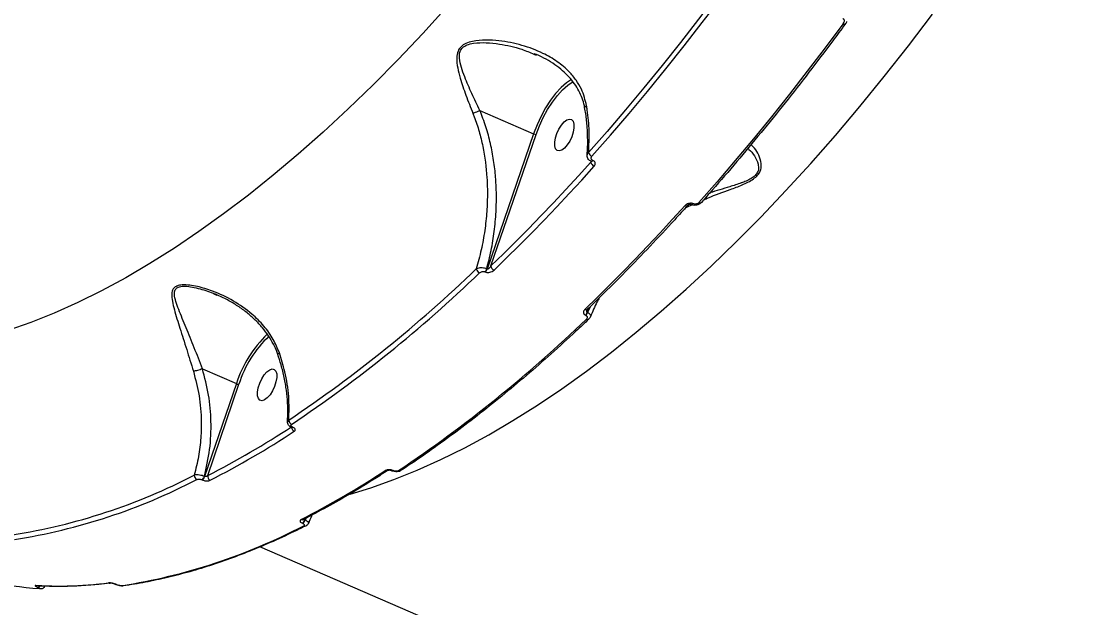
# Model space of a CAD drawing. Header units: millimetres. Extents: x -6901 to 7060, y -7557 to 6158.
# Drawn here: x 2630.1 to 2912.8, y -3568.4 to -3413.9 of the extents above; entities that cross this region are included whole.
import ezdxf

# ---------------------------------------------------------------- set-up
doc = ezdxf.new("R2010")
doc.units = ezdxf.units.MM
for name, color, linetype in [('DIKOM_ОБЪЕКТ', 7, 'Continuous'), ('DIKOM_РАЗМЕР_ЗОНА', 7, 'Continuous'), ('DIKOM_РАЗМЕР_ОБЪЕКТА', 7, 'Continuous')]:
    doc.layers.add(name, color=color, linetype=linetype)
doc.styles.add('style1', font='arial.ttf', dxfattribs={"width": 0.8})
doc.dimstyles.new('1-50', dxfattribs={"dimtxt": 300, "dimasz": 200, "dimexe": 100, "dimexo": 0, "dimgap": 100, "dimtad": 1, "dimtxsty": 'style1', "dimcen": 200, "dimclrd": 7, "dimclre": 7, "dimclrt": 7, "dimadec": 1, "dimazin": 2, "dimtfac": 1, "dimtmove": 0, "dimatfit": 2, "dimfxl": 0, "dimlwd": 25, "dimlwe": 18, "dimarcsym": 0})

# ---------------------------------------------------------------- blocks, each defined once
blk = doc.blocks.new('*D1')
at = {"layer": 'Defpoints', "color": 0, "transparency": 16777216}
for p in [(-4076.66, -462.32), (4983.51, -3127.59), (4983.51, -6854.07)]:
    blk.add_point(p, dxfattribs=at)
at = {"layer": 'DIKOM_РАЗМЕР_ОБЪЕКТА', "color": 7, "lineweight": 18, "transparency": 16777216}
for p, q in [((-4076.66, -462.32), (-4076.66, -6954.07)), ((4983.51, -3127.59), (4983.51, -6954.07))]:
    blk.add_line(p, q, dxfattribs=at)
at = {"layer": 'DIKOM_РАЗМЕР_ОБЪЕКТА', "color": 7, "lineweight": 25, "transparency": 16777216}
blk.add_line((-3876.66, -6854.07), (4783.51, -6854.07), dxfattribs=at)
at = {"layer": 'DIKOM_РАЗМЕР_ОБЪЕКТА', "color": 7, "transparency": 16777216}
for points in [[(-3876.66, -6820.74), (-3876.66, -6887.4), (-4076.66, -6854.07)], [(4783.51, -6820.74), (4783.51, -6887.4), (4983.51, -6854.07)]]:
    blk.add_solid(points, dxfattribs=at)
at = {"layer": 'DIKOM_РАЗМЕР_ОБЪЕКТА', "color": 7, "transparency": 16777216, "insert": (453.43, -6600.9), "char_height": 300, "attachment_point": 5, "style": 'style1'}
blk.add_mtext('9050', dxfattribs=at)
blk = doc.blocks.new('*D2')
at = {"layer": 'Defpoints', "color": 0, "transparency": 16777216}
for p in [(-1102.73, 4151.17), (-5819.23, -4492.42), (4721.24, -4492.42)]:
    blk.add_point(p, dxfattribs=at)
at = {"layer": 'DIKOM_РАЗМЕР_ОБЪЕКТА', "color": 7, "lineweight": 18, "transparency": 16777216}
for p, q in [((-1102.73, 4151.17), (-5919.23, 4151.17)), ((4721.24, -4492.42), (-5919.23, -4492.42))]:
    blk.add_line(p, q, dxfattribs=at)
at = {"layer": 'DIKOM_РАЗМЕР_ОБЪЕКТА', "color": 7, "lineweight": 25, "transparency": 16777216}
blk.add_line((-5819.23, 3951.17), (-5819.23, -4292.42), dxfattribs=at)
at = {"layer": 'DIKOM_РАЗМЕР_ОБЪЕКТА', "color": 7, "transparency": 16777216}
for points in [[(-5852.56, 3951.17), (-5785.89, 3951.17), (-5819.23, 4151.17)], [(-5852.56, -4292.42), (-5785.89, -4292.42), (-5819.23, -4492.42)]]:
    blk.add_solid(points, dxfattribs=at)
at = {"layer": 'DIKOM_РАЗМЕР_ОБЪЕКТА', "color": 7, "transparency": 16777216, "insert": (-6072.4, -170.63), "char_height": 300, "attachment_point": 5, "rotation": 90, "style": 'style1'}
blk.add_mtext('8650', dxfattribs=at)
blk = doc.blocks.new('*D3')
at = {"layer": 'Defpoints', "color": 0, "transparency": 16777216}
for p in [(-1553.27, 6158.28), (-6450.85, -6312.94), (5659.92, -6312.94)]:
    blk.add_point(p, dxfattribs=at)
at = {"layer": 'DIKOM_РАЗМЕР_ЗОНА', "color": 7, "lineweight": 18, "transparency": 16777216}
for p, q in [((-1553.27, 6158.28), (-6550.85, 6158.28)), ((5659.92, -6312.94), (-6550.85, -6312.94))]:
    blk.add_line(p, q, dxfattribs=at)
at = {"layer": 'DIKOM_РАЗМЕР_ЗОНА', "color": 7, "lineweight": 25, "transparency": 16777216}
blk.add_line((-6450.85, 5958.28), (-6450.85, -6112.94), dxfattribs=at)
at = {"layer": 'DIKOM_РАЗМЕР_ЗОНА', "color": 7, "transparency": 16777216}
for points in [[(-6484.18, 5958.28), (-6417.52, 5958.28), (-6450.85, 6158.28)], [(-6484.18, -6112.94), (-6417.52, -6112.94), (-6450.85, -6312.94)]]:
    blk.add_solid(points, dxfattribs=at)
at = {"layer": 'DIKOM_РАЗМЕР_ЗОНА', "color": 7, "transparency": 16777216, "insert": (-6704.02, -77.33), "char_height": 300, "attachment_point": 5, "rotation": 90, "style": 'style1'}
blk.add_mtext('12500', dxfattribs=at)
blk = doc.blocks.new('*D4')
at = {"layer": 'Defpoints', "color": 0, "transparency": 16777216}
for p in [(-5588.2, -1083.32), (7059.54, -2218.88), (7059.54, -7457.08)]:
    blk.add_point(p, dxfattribs=at)
at = {"layer": 'DIKOM_РАЗМЕР_ЗОНА', "color": 7, "lineweight": 18, "transparency": 16777216}
for p, q in [((-5588.2, -1083.32), (-5588.2, -7557.08)), ((7059.54, -2218.88), (7059.54, -7557.08))]:
    blk.add_line(p, q, dxfattribs=at)
at = {"layer": 'DIKOM_РАЗМЕР_ЗОНА', "color": 7, "lineweight": 25, "transparency": 16777216}
blk.add_line((-5388.2, -7457.08), (6859.54, -7457.08), dxfattribs=at)
at = {"layer": 'DIKOM_РАЗМЕР_ЗОНА', "color": 7, "transparency": 16777216}
for points in [[(-5388.2, -7423.74), (-5388.2, -7490.41), (-5588.2, -7457.08)], [(6859.54, -7423.74), (6859.54, -7490.41), (7059.54, -7457.08)]]:
    blk.add_solid(points, dxfattribs=at)
at = {"layer": 'DIKOM_РАЗМЕР_ЗОНА', "color": 7, "transparency": 16777216, "insert": (735.67, -7203.9), "char_height": 300, "attachment_point": 5, "style": 'style1'}
blk.add_mtext('12650', dxfattribs=at)

msp = doc.modelspace()

# ---------------------------------------------------------------- linework, layer by layer
at = {"layer": 'DIKOM_ОБЪЕКТ', "color": 7, "linetype": 'Continuous', "lineweight": 15}
for p, q in [((2765.099, -3422.502), (2765.647, -3422.722)), ((2750.857, -3437.347), (2765.019, -3443.48)), ((2765.019, -3443.48), (2752.742, -3479.148)), ((2753.738, -3478.312), (2765.664, -3443.663)), ((2780.115, -3450.687), (2780.071, -3450.984)), ((2780.16, -3450.718), (2780.133, -3450.706)), ((2780.637, -3450.493), (2780.61, -3450.481)), ((2804.999, -3463.011), (2805.709, -3462.634)), ((2805.709, -3462.634), (2806.74, -3462.193)), ((2806.597, -3462.167), (2806.57, -3462.155)), ((2807.074, -3461.942), (2807.047, -3461.93)), ((2752.205, -3479.863), (2752.29, -3479.9)), ((2752.742, -3479.148), (2752.657, -3479.111)), ((2680.955, -3485.732), (2681.582, -3486.039)), ((2778.7, -3491.337), (2778.785, -3491.374)), ((2779.152, -3490.586), (2779.562, -3489.395)), ((2779.237, -3490.623), (2779.152, -3490.586)), ((2779.989, -3488.98), (2779.237, -3490.623)), ((2677.735, -3505.449), (2686.72, -3509.341)), ((2686.72, -3509.341), (2678.336, -3533.843)), ((2679.133, -3533.582), (2687.365, -3509.524)), ((2701.272, -3520.903), (2701.227, -3520.883)), ((2701.561, -3520.845), (2701.516, -3520.826)), ((2678.336, -3533.843), (2678.27, -3533.814)), ((2727.727, -3532.36), (2727.682, -3532.34)), ((2728.016, -3532.303), (2727.971, -3532.283)), ((2677.64, -3534.7), (2677.705, -3534.729)), ((2704.746, -3545.281), (2704.87, -3544.918)), ((2704.812, -3545.309), (2704.746, -3545.281)), ((2705.067, -3544.813), (2704.812, -3545.309)), ((2704.115, -3546.166), (2704.181, -3546.195)), ((2961.802, -3668.839), (2692.909, -3552.387)), ((2654.966, -3562.327), (2654.9, -3562.299)), ((2655.081, -3562.341), (2655.015, -3562.313)), ((2634.105, -3562.633), (2634.105, -3562.633)), ((2634.381, -3563.06), (2634.426, -3563.08))]:
    msp.add_line(p, q, dxfattribs=at)
at = {"layer": 'DIKOM_ОБЪЕКТ', "color": 7, "linetype": 'Continuous', "lineweight": 15, "flags": 128}
for points in [[(2817.96, -3400.591), (2813.239, -3406.968), (2808.489, -3413.237), (2803.711, -3419.394), (2798.907, -3425.438), (2794.081, -3431.365), (2789.233, -3437.174), (2784.366, -3442.861), (2779.481, -3448.424)], [(2780.38, -3449.421), (2785.275, -3443.845), (2790.153, -3438.146), (2795.011, -3432.324), (2799.849, -3426.384), (2804.663, -3420.327), (2809.451, -3414.156), (2814.212, -3407.873), (2818.944, -3401.483)], [(2742.365, -3409.872), (2735.836, -3417.024), (2729.285, -3423.922), (2722.718, -3430.561), (2716.142, -3436.934), (2709.563, -3443.034), (2702.986, -3448.858), (2696.418, -3454.398), (2689.865, -3459.649), (2683.333, -3464.608), (2676.829, -3469.269), (2670.357, -3473.628), (2663.925, -3477.681), (2657.538, -3481.424), (2651.202, -3484.853), (2644.923, -3487.966), (2638.707, -3490.76), (2632.56, -3493.231), (2626.487, -3495.378)], [(2716.661, -3538.48), (2722.14, -3536.803), (2728.213, -3534.656), (2734.36, -3532.185), (2740.576, -3529.391), (2746.855, -3526.278), (2753.191, -3522.849), (2759.578, -3519.106), (2766.01, -3515.053), (2772.482, -3510.694), (2778.986, -3506.033), (2785.518, -3501.075), (2792.071, -3495.823), (2798.639, -3490.283), (2805.216, -3484.46), (2811.795, -3478.359), (2818.371, -3471.986), (2824.938, -3465.348), (2831.489, -3458.449), (2838.018, -3451.297), (2844.52, -3443.898), (2850.987, -3436.259), (2857.415, -3428.388), (2863.797, -3420.291), (2870.128, -3411.976)], [(2846.454, -3414.563), (2841.8, -3420.831), (2837.118, -3426.993), (2832.409, -3433.047), (2827.676, -3438.991), (2822.92, -3444.823), (2818.144, -3450.539), (2813.35, -3456.137), (2808.539, -3461.616)], [(2847.089, -3414.576), (2847.049, -3414.615), (2846.97, -3414.652), (2846.867, -3414.665), (2846.744, -3414.654), (2846.605, -3414.62), (2846.454, -3414.563)], [(2774.975, -3429.135), (2773.659, -3430.032), (2772.235, -3431.295), (2770.821, -3432.848), (2769.451, -3434.652), (2768.157, -3436.666), (2766.969, -3438.843), (2765.915, -3441.132), (2765.019, -3443.48)], [(2765.664, -3443.663), (2766.533, -3441.387), (2767.555, -3439.167), (2768.707, -3437.056), (2769.962, -3435.103), (2771.29, -3433.353), (2772.661, -3431.848), (2774.042, -3430.623), (2775.397, -3429.708)], [(2775.434, -3443.044), (2775.054, -3444.24), (2774.516, -3445.4), (2773.864, -3446.432), (2773.15, -3447.251), (2772.432, -3447.792), (2771.769, -3448.01), (2771.214, -3447.888), (2770.812, -3447.436), (2770.595, -3446.69), (2770.582, -3445.71), (2770.773, -3444.577), (2771.153, -3443.382), (2771.691, -3442.221), (2772.343, -3441.19), (2773.057, -3440.37), (2773.775, -3439.83), (2774.438, -3439.612), (2774.993, -3439.734), (2775.395, -3440.186), (2775.612, -3440.932), (2775.625, -3441.911), (2775.434, -3443.044)], [(2780.071, -3450.984), (2776.795, -3454.606), (2773.513, -3458.17), (2770.226, -3461.677), (2766.935, -3465.124), (2763.64, -3468.512), (2760.342, -3471.84), (2757.041, -3475.107), (2753.738, -3478.312)], [(2754.578, -3479.43), (2757.889, -3476.217), (2761.197, -3472.942), (2764.504, -3469.607), (2767.807, -3466.211), (2771.106, -3462.755), (2774.401, -3459.24), (2777.69, -3455.667), (2780.974, -3452.036)], [(2804.908, -3462.401), (2801.624, -3466.032), (2798.334, -3469.605), (2795.04, -3473.12), (2791.74, -3476.576), (2788.437, -3479.972), (2785.131, -3483.308), (2781.823, -3486.582), (2778.512, -3489.795)], [(2806.566, -3462.153), (2806.655, -3462.171), (2806.777, -3462.142), (2806.911, -3462.06), (2807.047, -3461.93)], [(2779.201, -3489.745), (2779.192, -3489.755), (2779.19, -3489.756)], [(2697.135, -3508.905), (2696.755, -3510.1), (2696.217, -3511.261), (2695.565, -3512.292), (2694.851, -3513.112), (2694.133, -3513.652), (2693.47, -3513.871), (2692.915, -3513.748), (2692.513, -3513.296), (2692.296, -3512.55), (2692.283, -3511.571), (2692.474, -3510.438), (2692.854, -3509.242), (2693.392, -3508.082), (2694.045, -3507.05), (2694.758, -3506.231), (2695.476, -3505.69), (2696.139, -3505.472), (2696.695, -3505.594), (2697.097, -3506.046), (2697.313, -3506.793), (2697.326, -3507.772), (2697.135, -3508.905)], [(2654.896, -3562.297), (2654.942, -3562.311), (2655.015, -3562.313)], [(2634.101, -3562.633), (2633.999, -3562.62), (2633.832, -3562.568)], [(2635.058, -3563.47), (2634.956, -3563.457), (2634.796, -3563.406)]]:
    msp.add_lwpolyline(points, dxfattribs=at)
at = {"layer": 'DIKOM_ОБЪЕКТ', "color": 7, "linetype": 'Continuous', "lineweight": 15}
for centre, radius, start, end in [((2765.938, -3441.474), 2.206, 245.3918, 262.87968), ((2780.991, -3447.967), 1.577, 196.83421, 247.20755), ((2781.553, -3450.626), 1.525, 193.58381, 247.67595), ((2780.205, -3450.241), 0.471, 261.38693, 329.39365), ((2780.235, -3450.256), 0.467, 260.38152, 329.55413), ((2805.222, -3461.925), 0.57, 236.56179, 308.18668), ((2806.668, -3461.701), 0.472, 261.75832, 329.3305), ((2808.853, -3461.134), 0.576, 236.92051, 307.67054), ((2499.209, -3218.91), 361.315, 303.85975, 313.93712), ((2499.506, -3219.42), 362.086, 303.85925, 313.93738), ((2751.311, -3478.858), 1.417, 189.53557, 246.53655), ((2750.806, -3478.51), 1.946, 315.94818, 341.99608), ((2750.89, -3478.546), 1.948, 315.96065, 341.98361), ((2755.124, -3478.146), 1.396, 186.86465, 246.99238), ((2778.821, -3489.249), 0.627, 240.53889, 306.10075), ((2777.3, -3489.984), 1.947, 315.96207, 341.98887), ((2777.385, -3490.021), 1.947, 315.96207, 341.98887), ((2527.675, -3231.628), 362.07, 303.85902, 313.9376), ((2779.216, -3491.829), 0.609, 239.38048, 307.29462), ((2716.549, -3518.897), 31.322, 133.88606, 162.23514), ((2715.092, -3518.052), 29.008, 133.04609, 162.90381), ((2687.643, -3507.32), 2.222, 245.45473, 262.81674), ((2701.766, -3518.968), 1.247, 179.03032, 245.21236), ((2567.633, -3316.596), 243.958, 297.1968, 303.21007), ((2568.019, -3317.311), 244.559, 297.19706, 303.20987), ((2701.318, -3520.588), 0.309, 252.83336, 309.76831), ((2702.492, -3520.792), 1.25, 184.5439, 245.10372), ((2701.364, -3520.608), 0.309, 252.28988, 309.6927), ((2603.674, -3395.47), 155.6, 278.87168, 297.53543), ((2676.784, -3533.561), 1.182, 174.31357, 244.55726), ((2676.72, -3533.378), 1.611, 304.80997, 344.26947), ((2676.787, -3533.407), 1.609, 304.78556, 344.28876), ((2680.3, -3533.764), 1.18, 171.12039, 244.71006), ((2591.995, -3327.748), 244.476, 297.19604, 303.21089), ((2726.206, -3531.678), 0.686, 243.46548, 300.61383), ((2727.774, -3532.047), 0.308, 251.91634, 309.78537), ((2727.817, -3532.061), 0.313, 254.25295, 309.47583), ((2729.709, -3531.68), 0.687, 243.51708, 300.75813), ((2604.185, -3396.353), 155.941, 278.87141, 297.53557), ((2704.037, -3544.548), 0.718, 244.65376, 295.65553), ((2703.196, -3544.844), 1.61, 304.80664, 344.2728), ((2703.263, -3544.873), 1.609, 304.78237, 344.29195), ((2632.344, -3408.548), 155.941, 278.87147, 297.53556), ((2704.743, -3546.179), 0.714, 244.51358, 295.70773), ((2640.542, -3479.866), 83.738, 246.76506, 266.06544), ((2639.741, -3460.186), 102.553, 266.69653, 277.43219), ((2653.321, -3561.163), 0.78, 246.25453, 277.36056), ((2655.047, -3562.138), 0.206, 246.65009, 279.42832), ((2634.26, -3562.344), 0.726, 279.55148, 333.30804), ((2634.239, -3562.269), 0.832, 283.01081, 331.0176), ((2656.707, -3561.912), 0.777, 246.17953, 277.72267)]:
    msp.add_arc(centre, radius, start, end, dxfattribs=at)
for points, knots in [([(2847.089, -3414.576), (2846, -3416.052), (2842.842, -3420.333), (2837.575, -3427.276), (2831.276, -3435.339), (2824.933, -3443.201), (2818.552, -3450.858), (2813.303, -3456.96), (2810.181, -3460.487), (2809.205, -3461.59)], [0, 0, 0, 0, 0.0879777, 0.2551519, 0.4223375, 0.5895272, 0.7567219, 0.9239221, 1, 1, 1, 1]), ([(2846.517, -3413.086), (2846.577, -3413.121), (2846.697, -3413.191), (2846.808, -3413.389), (2846.847, -3413.693), (2846.743, -3414.114), (2846.554, -3414.408), (2846.454, -3414.563)], [0, 0, 0, 0, 0.1190114, 0.2374259, 0.4123404, 0.6910349, 1, 1, 1, 1]), ([(2847.481, -3413.87), (2847.39, -3414.097), (2847.288, -3414.349), (2847.099, -3414.551), (2847.08, -3414.571)], [0, 0, 0, 0, 0.9000551, 1, 1, 1, 1]), ([(2778.982, -3436.075), (2778.605, -3434.594), (2777.994, -3432.19), (2776.245, -3429.306), (2774.175, -3426.795), (2771.27, -3424.351), (2767.098, -3421.931), (2761.937, -3420.003), (2756.794, -3418.973), (2752.394, -3418.701), (2749.402, -3418.914), (2747.176, -3419.574), (2745.803, -3420.461), (2744.92, -3421.796), (2744.639, -3423.716), (2744.953, -3426.106), (2745.798, -3429.355), (2747.15, -3433.324), (2748.394, -3436.488), (2749.022, -3438.084)], [0, 0, 0, 0, 0.0742584, 0.1205071, 0.1678183, 0.2375804, 0.3094472, 0.405672, 0.5047075, 0.5602514, 0.6168565, 0.6484786, 0.67539, 0.7024598, 0.7386891, 0.7871122, 0.8368214, 0.9176552, 1, 1, 1, 1]), ([(2750.857, -3437.347), (2750.139, -3435.853), (2748.692, -3432.842), (2747.046, -3429.097), (2745.92, -3425.996), (2745.382, -3423.761), (2745.468, -3421.944), (2746.226, -3420.712), (2747.526, -3419.946), (2749.666, -3419.451), (2752.582, -3419.403), (2756.858, -3419.887), (2761.147, -3420.802), (2764.036, -3422.045), (2765.099, -3422.502)], [0, 0, 0, 0, 0.1276469, 0.2573586, 0.3323398, 0.4085605, 0.4618574, 0.5004229, 0.5389662, 0.5857422, 0.6711893, 0.7590672, 0.9113921, 1, 1, 1, 1]), ([(2778.455, -3436.596), (2778.431, -3436.43), (2778.308, -3435.569), (2777.816, -3434.072), (2776.97, -3432.115), (2775.815, -3430.235), (2774.373, -3428.464), (2772.641, -3426.778), (2770.624, -3425.207), (2768.302, -3423.796), (2766.458, -3422.847), (2765.359, -3422.443), (2765.163, -3422.371)], [0, 0, 0, 0, 0.0241406, 0.1247971, 0.2305229, 0.3408658, 0.4552851, 0.5729683, 0.7000626, 0.8319947, 0.969986, 1, 1, 1, 1]), ([(2750.854, -3437.347), (2750.664, -3437.444), (2750.283, -3437.64), (2749.699, -3437.873), (2749.281, -3438.014), (2749.083, -3438.068), (2749.022, -3438.084)], [0, 0, 0, 0, 0.3253067, 0.6505394, 0.8925374, 1, 1, 1, 1]), ([(2750.854, -3437.347), (2750.854, -3437.346), (2750.855, -3437.346), (2750.856, -3437.346), (2750.857, -3437.347), (2750.857, -3437.347)], [0, 0, 0, 0, 0.2995851, 0.67973, 1, 1, 1, 1]), ([(2752.657, -3479.111), (2753.069, -3477.486), (2753.893, -3474.236), (2754.7, -3469.199), (2755.174, -3464.068), (2755.254, -3459.292), (2755.028, -3454.754), (2754.538, -3450.472), (2753.689, -3446.014), (2752.513, -3441.599), (2751.407, -3438.764), (2750.854, -3437.347)], [0, 0, 0, 0, 0.118325, 0.2366484, 0.3581434, 0.4796226, 0.5712575, 0.6768273, 0.7823843, 0.8912056, 1, 1, 1, 1]), ([(2779.096, -3449.065), (2779.109, -3448.95), (2779.255, -3447.723), (2779.294, -3445.288), (2779.174, -3441.78), (2778.886, -3438.865), (2778.555, -3437.128), (2778.452, -3436.586)], [0, 0, 0, 0, 0.0291521, 0.3103159, 0.591677, 0.8726738, 1, 1, 1, 1]), ([(2778.982, -3436.075), (2778.963, -3436.085), (2778.801, -3436.168), (2778.578, -3436.33), (2778.444, -3436.5), (2778.493, -3436.574), (2778.502, -3436.587)], [0, 0, 0, 0, 0.0560265, 0.4755508, 0.9022124, 1, 1, 1, 1]), ([(2779.481, -3448.424), (2779.583, -3446.542), (2779.781, -3442.851), (2779.391, -3438.666), (2779.038, -3436.431), (2778.982, -3436.075)], [0, 0, 0, 0, 0.466532, 0.9150233, 1, 1, 1, 1]), ([(2749.022, -3438.084), (2749.143, -3438.393), (2749.755, -3439.947), (2750.693, -3442.827), (2751.996, -3448.164), (2752.692, -3453.57), (2752.881, -3459.326), (2752.727, -3463.963), (2752.179, -3469.036), (2751.283, -3474.107), (2750.37, -3477.431), (2749.914, -3479.093)], [0, 0, 0, 0, 0.0242951, 0.1222488, 0.2202199, 0.4215198, 0.5118916, 0.6322351, 0.7525893, 0.8762949, 1, 1, 1, 1]), ([(2809.847, -3460.862), (2810.239, -3460.692), (2812.443, -3459.736), (2815.918, -3458.539), (2819.462, -3457.182), (2821.519, -3456.239), (2822.965, -3455.402), (2824.117, -3454.393), (2824.886, -3453.112), (2825.009, -3452.096), (2824.918, -3450.633), (2824.356, -3449.029), (2823.356, -3447.31), (2822.574, -3446.665), (2822.241, -3446.39)], [0, 0, 0, 0, 0.0404788, 0.2272913, 0.3263751, 0.3765812, 0.4283727, 0.4782937, 0.5281707, 0.6059291, 0.6267003, 0.7605238, 0.897834, 1, 1, 1, 1]), ([(2780.14, -3450.696), (2780.099, -3450.682), (2779.85, -3450.597), (2779.483, -3450.285), (2779.166, -3449.751), (2779.054, -3449.305), (2779.111, -3449.085), (2779.115, -3449.069)], [0, 0, 0, 0, 0.0613959, 0.3718103, 0.6658574, 0.975546, 1, 1, 1, 1]), ([(2779.481, -3448.424), (2779.377, -3448.526), (2779.173, -3448.726), (2779.14, -3448.957), (2779.124, -3449.07)], [0, 0, 0, 0, 0.5137373, 1, 1, 1, 1]), ([(2821.433, -3447.36), (2821.539, -3447.437), (2822.171, -3447.893), (2823.226, -3449.257), (2824, -3450.771), (2824.293, -3452.16), (2824.308, -3453.09), (2823.679, -3454.27), (2822.642, -3455.137), (2821.367, -3455.808), (2820.376, -3456.206), (2818.818, -3456.779), (2815.9, -3457.674), (2813.186, -3458.504), (2811.463, -3459.032)], [0, 0, 0, 0, 0.0324993, 0.1924572, 0.351812, 0.3756307, 0.462764, 0.5166724, 0.5703689, 0.6218463, 0.6736521, 0.6846572, 0.7998394, 1, 1, 1, 1]), ([(2780.17, -3450.699), (2780.165, -3450.729), (2780.149, -3450.827), (2780.103, -3450.919), (2780.071, -3450.984)], [0, 0, 0, 0, 0.2990721, 1, 1, 1, 1]), ([(2780.222, -3450.753), (2780.222, -3450.753), (2780.227, -3450.763), (2780.214, -3450.741), (2780.169, -3450.723), (2780.156, -3450.718)], [0, 0, 0, 0, 0.0245303, 0.7135726, 1, 1, 1, 1]), ([(2780.61, -3450.481), (2780.527, -3450.435), (2780.36, -3450.343), (2780.213, -3450.132), (2780.163, -3449.889), (2780.216, -3449.639), (2780.328, -3449.49), (2780.38, -3449.421)], [0, 0, 0, 0, 0.1951437, 0.3900735, 0.5932382, 0.811107, 1, 1, 1, 1]), ([(2780.974, -3452.036), (2781.05, -3451.936), (2781.213, -3451.721), (2781.293, -3451.359), (2781.222, -3451.005), (2781.007, -3450.695), (2780.761, -3450.56), (2780.637, -3450.493)], [0, 0, 0, 0, 0.1890098, 0.4045085, 0.6068672, 0.8033633, 1, 1, 1, 1]), ([(2805.575, -3462.374), (2804.444, -3463.629), (2801.162, -3467.269), (2795.712, -3473.127), (2789.223, -3479.862), (2783.713, -3485.382), (2780.367, -3488.618), (2779.19, -3489.756)], [0, 0, 0, 0, 0.1293238, 0.3750964, 0.6208837, 0.866682, 1, 1, 1, 1]), ([(2807.047, -3461.93), (2806.983, -3461.905), (2806.772, -3461.825), (2806.344, -3461.774), (2805.795, -3461.851), (2805.275, -3462.063), (2805.03, -3462.289), (2804.908, -3462.401)], [0, 0, 0, 0, 0.0931553, 0.3038946, 0.5302388, 0.765194, 1, 1, 1, 1]), ([(2806.565, -3462.156), (2806.55, -3462.149), (2806.511, -3462.131), (2806.39, -3462.106), (2806.229, -3462.1), (2806.043, -3462.124), (2805.847, -3462.186), (2805.681, -3462.274), (2805.593, -3462.351), (2805.577, -3462.372), (2805.576, -3462.374)], [0, 0, 0, 0, 0.0766135, 0.1979103, 0.3157689, 0.4556814, 0.614002, 0.7949683, 0.989395, 1, 1, 1, 1]), ([(2805.709, -3462.634), (2805.725, -3462.598), (2805.775, -3462.485), (2805.791, -3462.326), (2805.802, -3462.218)], [0, 0, 0, 0, 0.3168976, 1, 1, 1, 1]), ([(2809.192, -3461.58), (2809.156, -3461.627), (2808.98, -3461.856), (2808.483, -3462.152), (2807.753, -3462.359), (2807.073, -3462.355), (2806.732, -3462.197), (2806.612, -3462.142)], [0, 0, 0, 0, 0.0646806, 0.3164299, 0.5984495, 0.8583819, 1, 1, 1, 1]), ([(2808.539, -3461.616), (2808.456, -3461.693), (2808.289, -3461.848), (2807.933, -3461.993), (2807.557, -3462.048), (2807.262, -3462.014), (2807.117, -3461.958), (2807.074, -3461.942)], [0, 0, 0, 0, 0.2336845, 0.4673077, 0.6955653, 0.9087054, 1, 1, 1, 1]), ([(2752.657, -3479.111), (2752.577, -3479.082), (2752.314, -3478.988), (2751.809, -3478.879), (2751.153, -3478.831), (2750.513, -3478.88), (2750.112, -3478.994), (2749.941, -3479.08), (2749.914, -3479.093)], [0, 0, 0, 0, 0.0891762, 0.2936524, 0.4895931, 0.7163768, 0.9545916, 1, 1, 1, 1]), ([(2750.747, -3480.158), (2750.857, -3480.072), (2751.05, -3479.92), (2751.425, -3479.798), (2751.77, -3479.763), (2752.034, -3479.797), (2752.165, -3479.847), (2752.205, -3479.863)], [0, 0, 0, 0, 0.302594, 0.5346896, 0.7254777, 0.9171266, 1, 1, 1, 1]), ([(2752.29, -3479.9), (2752.35, -3479.923), (2752.557, -3480.003), (2752.977, -3480.054), (2753.531, -3479.994), (2754.115, -3479.798), (2754.414, -3479.56), (2754.578, -3479.43)], [0, 0, 0, 0, 0.0796688, 0.2757311, 0.47077, 0.7105268, 1, 1, 1, 1]), ([(2753.738, -3478.312), (2753.653, -3478.447), (2753.503, -3478.685), (2753.246, -3478.955), (2753.045, -3479.102), (2752.902, -3479.157), (2752.812, -3479.17), (2752.763, -3479.155), (2752.742, -3479.148)], [0, 0, 0, 0, 0.3508957, 0.6182494, 0.802918, 0.8792954, 0.9492202, 1, 1, 1, 1]), ([(2698.024, -3501.244), (2697.532, -3500.057), (2696.475, -3497.51), (2693.981, -3494.078), (2690.498, -3490.591), (2685.957, -3487.414), (2681.032, -3485.071), (2677.079, -3483.844), (2674.373, -3483.355), (2672.497, -3483.256), (2671.346, -3483.476), (2670.548, -3483.843), (2669.885, -3484.441), (2669.565, -3485.787), (2669.782, -3487.637), (2670.513, -3490.585), (2671.823, -3494.719), (2673.273, -3499.291), (2674.471, -3503.159), (2675.071, -3505.116), (2675.372, -3506.099)], [0, 0, 0, 0, 0.0590571, 0.1267722, 0.1965301, 0.289996, 0.3861932, 0.4527691, 0.4864316, 0.5209065, 0.5489127, 0.55425, 0.5800458, 0.6152104, 0.6617352, 0.7094936, 0.8061393, 0.9056043, 0.9525558, 1, 1, 1, 1]), ([(2677.732, -3505.449), (2677.732, -3505.449), (2677.028, -3503.572), (2675.589, -3499.772), (2673.423, -3494.544), (2671.791, -3490.571), (2670.704, -3487.705), (2670.293, -3485.943), (2670.415, -3484.647), (2670.988, -3484.086), (2671.715, -3483.765), (2672.82, -3483.605), (2674.625, -3483.765), (2677.274, -3484.372), (2679.439, -3484.979), (2680.824, -3485.667), (2680.955, -3485.732)], [0, 0, 0, 0, 0.0000263, 0.1553799, 0.3169263, 0.4785225, 0.5545576, 0.6302181, 0.6842148, 0.7225925, 0.7305181, 0.7726751, 0.8262954, 0.8803027, 0.988694, 1, 1, 1, 1]), ([(2697.592, -3501.633), (2697.543, -3501.479), (2697.252, -3500.546), (2696.45, -3498.903), (2695.17, -3496.701), (2693.567, -3494.566), (2691.681, -3492.527), (2689.508, -3490.632), (2687.064, -3488.852), (2684.328, -3487.249), (2682.256, -3486.207), (2681.097, -3485.76), (2680.972, -3485.712)], [0, 0, 0, 0, 0.0200479, 0.1209045, 0.2277835, 0.3406327, 0.4585506, 0.5802734, 0.7061722, 0.8417803, 0.9829824, 1, 1, 1, 1]), ([(2782.314, -3486.722), (2782.11, -3487.1), (2781.249, -3488.691), (2780.544, -3490.379), (2780.006, -3491.665)], [0, 0, 0, 0, 0.2377169, 1, 1, 1, 1]), ([(2778.512, -3489.795), (2778.493, -3489.814), (2778.354, -3489.952), (2778.177, -3490.218), (2778.102, -3490.58), (2778.176, -3490.89), (2778.366, -3491.156), (2778.589, -3491.277), (2778.7, -3491.337)], [0, 0, 0, 0, 0.0392531, 0.2872246, 0.4951867, 0.6709872, 0.8353162, 1, 1, 1, 1]), ([(2778.785, -3491.374), (2778.858, -3491.413), (2779.002, -3491.491), (2779.126, -3491.662), (2779.171, -3491.86), (2779.121, -3492.087), (2779.008, -3492.253), (2778.919, -3492.34), (2778.906, -3492.353)], [0, 0, 0, 0, 0.1672883, 0.3344477, 0.5091583, 0.7131054, 0.9577822, 1, 1, 1, 1]), ([(2779.152, -3490.586), (2779.132, -3490.574), (2779.093, -3490.551), (2779.038, -3490.467), (2779.012, -3490.316), (2779.033, -3490.099), (2779.084, -3489.942), (2779.111, -3489.859)], [0, 0, 0, 0, 0.0895521, 0.1779052, 0.3948877, 0.6767163, 1, 1, 1, 1]), ([(2779.207, -3489.752), (2779.177, -3489.779), (2779.106, -3489.844), (2779.111, -3489.847), (2779.114, -3489.849)], [0, 0, 0, 0, 0.4172465, 1, 1, 1, 1]), ([(2780.025, -3491.673), (2780.045, -3491.585), (2780.084, -3491.413), (2779.938, -3491.131), (2779.667, -3490.857), (2779.382, -3490.701), (2779.237, -3490.623)], [0, 0, 0, 0, 0.2611189, 0.5065484, 0.7506566, 1, 1, 1, 1]), ([(2780.021, -3491.677), (2779.951, -3491.83), (2779.843, -3492.07), (2779.64, -3492.237), (2779.566, -3492.298)], [0, 0, 0, 0, 0.6373207, 1, 1, 1, 1]), ([(2779.585, -3492.313), (2778.443, -3493.393), (2775.13, -3496.524), (2769.645, -3501.52), (2763.135, -3507.217), (2756.632, -3512.659), (2750.142, -3517.845), (2743.669, -3522.77), (2737.333, -3527.349), (2732.802, -3530.455), (2730.42, -3532.032), (2730.061, -3532.27)], [0, 0, 0, 0, 0.0688398, 0.1996797, 0.330528, 0.4613824, 0.5922439, 0.7231112, 0.8539866, 0.9779789, 1, 1, 1, 1]), ([(2700.139, -3519.399), (2700.184, -3518.806), (2700.307, -3517.175), (2700.226, -3514.399), (2699.922, -3511.106), (2699.343, -3507.757), (2698.586, -3504.582), (2697.905, -3502.548), (2697.596, -3501.628)], [0, 0, 0, 0, 0.1046951, 0.2880187, 0.472794, 0.6587795, 0.8455609, 1, 1, 1, 1]), ([(2698.024, -3501.244), (2698.002, -3501.257), (2697.916, -3501.311), (2697.752, -3501.431), (2697.628, -3501.551), (2697.668, -3501.594), (2697.678, -3501.605)], [0, 0, 0, 0, 0.0879813, 0.3446065, 0.8359326, 1, 1, 1, 1]), ([(2700.52, -3518.947), (2700.573, -3516.894), (2700.68, -3512.732), (2699.729, -3506.716), (2698.539, -3502.896), (2698.024, -3501.244)], [0, 0, 0, 0, 0.3558644, 0.7214854, 1, 1, 1, 1]), ([(2677.732, -3505.449), (2677.534, -3505.525), (2677.139, -3505.677), (2676.479, -3505.878), (2675.932, -3506.011), (2675.574, -3506.076), (2675.424, -3506.093), (2675.372, -3506.099)], [0, 0, 0, 0, 0.2488062, 0.4975986, 0.7463843, 0.9126993, 1, 1, 1, 1]), ([(2677.735, -3505.449), (2677.734, -3505.449), (2677.734, -3505.448), (2677.733, -3505.449), (2677.732, -3505.449), (2677.732, -3505.449)], [0, 0, 0, 0, 0.482265, 0.8824359, 1, 1, 1, 1]), ([(2678.27, -3533.814), (2678.799, -3531.463), (2679.871, -3526.699), (2680.158, -3519.439), (2679.57, -3512.244), (2678.351, -3507.733), (2677.735, -3505.449)], [0, 0, 0, 0, 0.2516529, 0.5098603, 0.7518721, 1, 1, 1, 1]), ([(2675.372, -3506.099), (2675.931, -3508.228), (2677.061, -3512.541), (2677.518, -3518.479), (2677.368, -3523.842), (2676.814, -3528.589), (2676.011, -3531.819), (2675.607, -3533.444)], [0, 0, 0, 0, 0.2398768, 0.4858773, 0.639422, 0.8185462, 1, 1, 1, 1]), ([(2701.228, -3520.884), (2701.228, -3520.883), (2700.993, -3520.816), (2700.65, -3520.556), (2700.305, -3520.113), (2700.162, -3519.711), (2700.197, -3519.482), (2700.208, -3519.417)], [0, 0, 0, 0, 0.000878, 0.3711378, 0.6435661, 0.8980227, 1, 1, 1, 1]), ([(2700.52, -3518.947), (2700.406, -3519.032), (2700.224, -3519.169), (2700.216, -3519.341), (2700.213, -3519.406)], [0, 0, 0, 0, 0.6214821, 1, 1, 1, 1]), ([(2701.516, -3520.826), (2701.457, -3520.797), (2701.309, -3520.726), (2701.143, -3520.58), (2701.059, -3520.407), (2701.084, -3520.235), (2701.19, -3520.145), (2701.244, -3520.1)], [0, 0, 0, 0, 0.1422428, 0.3570836, 0.5715571, 0.78567, 1, 1, 1, 1]), ([(2701.429, -3520.991), (2701.429, -3520.991), (2701.429, -3520.991), (2701.379, -3520.953), (2701.305, -3520.919), (2701.269, -3520.903)], [0, 0, 0, 0, 0.2666005, 0.6453991, 1, 1, 1, 1]), ([(2701.966, -3521.926), (2702.046, -3521.86), (2702.206, -3521.726), (2702.242, -3521.47), (2702.116, -3521.21), (2701.868, -3520.994), (2701.648, -3520.888), (2701.561, -3520.845)], [0, 0, 0, 0, 0.215005, 0.4299781, 0.6447341, 0.8592466, 1, 1, 1, 1]), ([(2678.27, -3533.814), (2678.169, -3533.778), (2677.879, -3533.672), (2677.321, -3533.525), (2676.651, -3533.413), (2676.029, -3533.376), (2675.747, -3533.421), (2675.607, -3533.444)], [0, 0, 0, 0, 0.1131988, 0.3259373, 0.5479899, 0.7754477, 1, 1, 1, 1]), ([(2679.133, -3533.582), (2679.084, -3533.631), (2678.988, -3533.727), (2678.797, -3533.829), (2678.612, -3533.879), (2678.483, -3533.88), (2678.399, -3533.866), (2678.361, -3533.852), (2678.336, -3533.843)], [0, 0, 0, 0, 0.2553534, 0.4989412, 0.7167475, 0.8616171, 0.9070452, 1, 1, 1, 1]), ([(2726.556, -3532.268), (2725.435, -3532.991), (2722.184, -3535.09), (2716.831, -3538.35), (2710.543, -3541.958), (2706.401, -3544.122), (2704.347, -3545.195)], [0, 0, 0, 0, 0.149888, 0.4348064, 0.7197346, 1, 1, 1, 1]), ([(2727.971, -3532.283), (2727.876, -3532.246), (2727.636, -3532.153), (2727.188, -3532.068), (2726.685, -3532.055), (2726.222, -3532.126), (2726.007, -3532.237), (2725.9, -3532.292)], [0, 0, 0, 0, 0.1407766, 0.3552878, 0.5700194, 0.7849594, 1, 1, 1, 1]), ([(2727.678, -3532.341), (2727.647, -3532.328), (2727.565, -3532.292), (2727.369, -3532.24), (2727.117, -3532.203), (2726.871, -3532.2), (2726.682, -3532.228), (2726.583, -3532.253), (2726.544, -3532.277), (2726.553, -3532.27), (2726.554, -3532.269)], [0, 0, 0, 0, 0.0891559, 0.2409347, 0.4112279, 0.5903959, 0.7415919, 0.8712084, 0.9895586, 1, 1, 1, 1]), ([(2730.05, -3532.253), (2729.999, -3532.293), (2729.809, -3532.442), (2729.342, -3532.568), (2728.669, -3532.609), (2728.075, -3532.522), (2727.801, -3532.376), (2727.74, -3532.344)], [0, 0, 0, 0, 0.0842935, 0.3131571, 0.6066436, 0.9133106, 1, 1, 1, 1]), ([(2729.403, -3532.295), (2729.331, -3532.332), (2729.188, -3532.407), (2728.879, -3532.455), (2728.543, -3532.447), (2728.242, -3532.39), (2728.081, -3532.328), (2728.016, -3532.303)], [0, 0, 0, 0, 0.2143351, 0.4284729, 0.6429435, 0.8577342, 1, 1, 1, 1]), ([(2676.276, -3534.629), (2676.351, -3534.601), (2676.499, -3534.543), (2676.821, -3534.522), (2677.164, -3534.554), (2677.446, -3534.622), (2677.59, -3534.68), (2677.64, -3534.7)], [0, 0, 0, 0, 0.2288537, 0.4578505, 0.6784966, 0.8883266, 1, 1, 1, 1]), ([(2677.705, -3534.729), (2677.78, -3534.758), (2678, -3534.846), (2678.432, -3534.951), (2678.959, -3534.999), (2679.453, -3534.965), (2679.681, -3534.876), (2679.795, -3534.832)], [0, 0, 0, 0, 0.1083038, 0.3204328, 0.5430478, 0.7715647, 1, 1, 1, 1]), ([(2703.729, -3545.197), (2703.662, -3545.239), (2703.512, -3545.334), (2703.438, -3545.529), (2703.515, -3545.753), (2703.738, -3545.978), (2703.99, -3546.104), (2704.115, -3546.166)], [0, 0, 0, 0, 0.1741981, 0.3895965, 0.5957878, 0.7978609, 1, 1, 1, 1]), ([(2704.746, -3545.281), (2704.711, -3545.261), (2704.669, -3545.238), (2704.608, -3545.172), (2704.565, -3545.081), (2704.559, -3544.966), (2704.588, -3544.898), (2704.597, -3544.876)], [0, 0, 0, 0, 0.2158047, 0.2619831, 0.5412517, 0.8527183, 1, 1, 1, 1]), ([(2705.656, -3546.164), (2705.675, -3546.133), (2705.73, -3546.044), (2705.601, -3545.836), (2705.305, -3545.57), (2704.976, -3545.396), (2704.812, -3545.309)], [0, 0, 0, 0, 0.1503242, 0.4328445, 0.7161044, 1, 1, 1, 1]), ([(2706.687, -3543.953), (2706.627, -3544.067), (2706.25, -3544.781), (2705.956, -3545.545), (2705.708, -3546.186)], [0, 0, 0, 0, 0.1605813, 1, 1, 1, 1]), ([(2705.05, -3546.824), (2703.958, -3547.365), (2700.789, -3548.934), (2695.583, -3551.315), (2689.457, -3553.869), (2683.395, -3556.132), (2677.4, -3558.104), (2671.476, -3559.786), (2665.631, -3561.17), (2660.75, -3562.105), (2657.832, -3562.533), (2656.811, -3562.682)], [0, 0, 0, 0, 0.0652692, 0.1893165, 0.3133613, 0.4373937, 0.5614089, 0.6854, 0.8093624, 0.9332878, 1, 1, 1, 1]), ([(2704.181, -3546.195), (2704.264, -3546.236), (2704.43, -3546.319), (2704.577, -3546.466), (2704.626, -3546.612), (2704.576, -3546.737), (2704.479, -3546.797), (2704.435, -3546.824)], [0, 0, 0, 0, 0.2039798, 0.4080046, 0.6135685, 0.8264976, 1, 1, 1, 1]), ([(2705.671, -3546.17), (2705.617, -3546.278), (2705.503, -3546.507), (2705.265, -3546.718), (2705.096, -3546.79), (2705.046, -3546.812)], [0, 0, 0, 0, 0.384319, 0.8158336, 1, 1, 1, 1]), ([(2653.417, -3561.937), (2652.426, -3562.056), (2649.555, -3562.398), (2644.876, -3562.733), (2639.418, -3562.871), (2635.869, -3562.712), (2634.101, -3562.633)], [0, 0, 0, 0, 0.1498849, 0.4340632, 0.7181302, 1, 1, 1, 1]), ([(2655.015, -3562.313), (2654.941, -3562.282), (2654.722, -3562.191), (2654.298, -3562.053), (2653.789, -3561.93), (2653.32, -3561.862), (2653.111, -3561.872), (2653.007, -3561.877)], [0, 0, 0, 0, 0.108265, 0.3204124, 0.5430644, 0.771576, 1, 1, 1, 1]), ([(2654.895, -3562.299), (2654.852, -3562.28), (2654.72, -3562.222), (2654.432, -3562.123), (2654.067, -3562.023), (2653.736, -3561.959), (2653.523, -3561.936), (2653.421, -3561.937), (2653.423, -3561.937), (2653.423, -3561.937)], [0, 0, 0, 0, 0.0846199, 0.2598198, 0.453535, 0.656919, 0.8203948, 0.9426271, 1, 1, 1, 1]), ([(2656.816, -3562.666), (2656.768, -3562.677), (2656.577, -3562.722), (2656.226, -3562.682), (2655.718, -3562.589), (2655.26, -3562.457), (2655.049, -3562.354), (2654.982, -3562.321)], [0, 0, 0, 0, 0.0843844, 0.3333184, 0.6213951, 0.8795015, 1, 1, 1, 1]), ([(2656.393, -3562.623), (2656.324, -3562.627), (2656.188, -3562.635), (2655.882, -3562.592), (2655.551, -3562.512), (2655.275, -3562.421), (2655.131, -3562.362), (2655.081, -3562.341)], [0, 0, 0, 0, 0.2288517, 0.457832, 0.678544, 0.8883857, 1, 1, 1, 1]), ([(2633.832, -3562.568), (2633.768, -3562.57), (2633.64, -3562.572), (2633.647, -3562.651), (2633.806, -3562.777), (2634.072, -3562.922), (2634.293, -3563.021), (2634.381, -3563.06)], [0, 0, 0, 0, 0.2150106, 0.4299784, 0.6447078, 0.8592111, 1, 1, 1, 1]), ([(2634.426, -3563.08), (2634.486, -3563.106), (2634.635, -3563.173), (2634.813, -3563.27), (2634.918, -3563.354), (2634.923, -3563.406), (2634.839, -3563.406), (2634.796, -3563.406)], [0, 0, 0, 0, 0.1422701, 0.3570811, 0.5715805, 0.7857457, 1, 1, 1, 1]), ([(2636.153, -3562.831), (2636.113, -3562.922), (2636.031, -3563.11), (2635.8, -3563.303), (2635.554, -3563.423), (2635.322, -3563.471), (2635.161, -3563.479), (2635.078, -3563.47), (2635.058, -3563.468)], [0, 0, 0, 0, 0.2034618, 0.423852, 0.6111341, 0.7782501, 0.9449685, 1, 1, 1, 1])]:
    msp.add_open_spline(points, degree=3, knots=knots, dxfattribs=at)

# ---------------------------------------------------------------- dimensions: what is measured, and where the dimension line sits
at = {"layer": 'DIKOM_РАЗМЕР_ЗОНА'}
dim = msp.add_linear_dim(base=(-6450.85, -6312.937), p1=(-1553.272, 6158.285), p2=(5659.925, -6312.937), angle=90, text='12500', dimstyle='1-50', dxfattribs=at)
dim.commit()
dim.dimension.update_dxf_attribs({"geometry": '*D3', "text_midpoint": (-6450.85, -77.326), "dimtype": 160})
dim = msp.add_linear_dim(base=(7059.538, -7457.077), p1=(-5588.199, -1083.325), p2=(7059.538, -2218.883), text='12650', dimstyle='1-50', dxfattribs=at)
dim.commit()
dim.dimension.update_dxf_attribs({"geometry": '*D4', "text_midpoint": (735.669, -7457.077), "dimtype": 160})
at = {"layer": 'DIKOM_РАЗМЕР_ОБЪЕКТА'}
dim = msp.add_linear_dim(base=(-5819.225, -4492.425), p1=(-1102.732, 4151.169), p2=(4721.24, -4492.425), angle=90, text='8650', dimstyle='1-50', dxfattribs=at)
dim.commit()
dim.dimension.update_dxf_attribs({"geometry": '*D2', "text_midpoint": (-5819.225, -170.628), "dimtype": 160})
dim = msp.add_linear_dim(base=(4983.514, -6854.07), p1=(-4076.663, -462.325), p2=(4983.514, -3127.595), text='9050', dimstyle='1-50', dxfattribs=at)
dim.commit()
dim.dimension.update_dxf_attribs({"geometry": '*D1', "text_midpoint": (453.425, -6854.07), "dimtype": 160})

doc.saveas('drawing.dxf')
